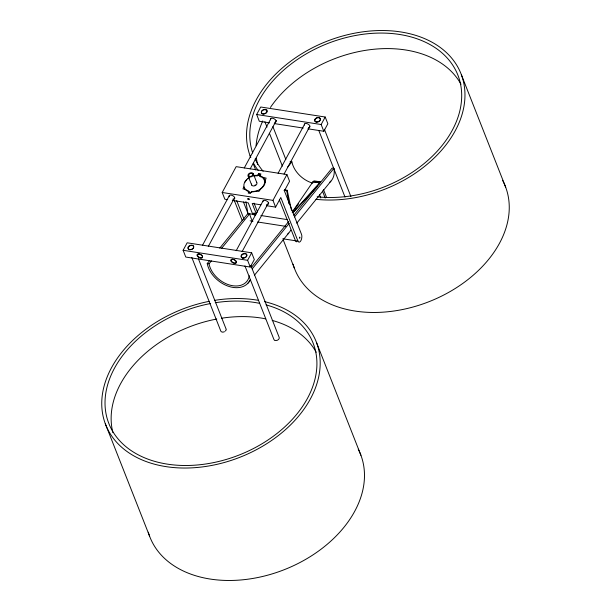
<?xml version="1.0" encoding="UTF-8"?>
<svg xmlns="http://www.w3.org/2000/svg" width="611" height="611" viewBox="0 0 611 611"><rect width="100%" height="100%" fill="white"/><g stroke="black" fill="none" stroke-linecap="round" stroke-linejoin="round"><path stroke-width="0.92" d="M183.117 250.296L187.165 242.796L251.656 252.817L254.313 259.56L250.258 267.06L185.775 257.048L183.117 250.296L247.6 260.317L250.258 267.06M269.596 122.849L259.316 121.253L256.658 114.501L260.714 107.001L325.197 117.022L327.855 123.766L323.807 131.266L307.913 128.799M227.666 199.66L224.856 199.224L222.205 192.488L236.159 166.65L286.91 174.532L289.568 181.268L284.39 190.853L301.513 234.334A4.529 2.062 -81.2 0 1 300.895 240.665A4.529 2.062 -81.2 0 1 297.916 240.994L295.426 240.612L279.349 199.797M202.409 245.462L229.415 195.459M244.27 167.964L270.833 118.794M208.351 246.34L234.464 198.002M250.22 168.835L276.325 120.504M249.105 177.633L248.318 178.114A11.09 7.783 -21.5 0 0 243.904 186.279L242.995 188.936L245.347 189.303L249.105 191.411L248.203 193.076L250.395 193.42L251.297 191.747L256.567 191.044L258.919 191.411L260.798 188.906A11.09 7.783 -21.5 0 0 265.212 180.741L266.121 178.076L263.769 177.717L260.011 175.609L260.912 173.944L258.72 173.6L257.498 175.869L256.994 175.823A10.746 7.546 -21.5 0 0 253.771 176.151M257.949 175.036L259.935 175.342L259.492 176.174L259.958 176.281A10.746 7.546 -21.5 0 1 263.708 185.339A10.746 7.546 -21.5 0 1 251.511 191.923L250.556 192.709L249.227 192.503M236.174 250.709L263.181 200.706M278.104 173.219L304.668 124.048M242.124 251.579L268.68 202.417M284.054 174.089L309.716 126.592M266.419 205.678L275.614 207.106L272.957 200.37L286.91 174.532M275.614 207.106L280.785 197.521L297.916 240.994M247.6 260.317L251.656 252.817M323.807 131.266L321.149 124.522L325.197 117.022M292.188 212.132L312.885 181.872L314.039 180.864L320.424 181.857L292.86 212.597M292.913 211.475L294.028 209.955M295.136 208.435L298.466 203.868M250.029 280.121A24.891 17.467 39.1 0 1 227.216 285.833A24.891 17.467 39.1 0 1 207.228 263.547L209.626 260.599M219.792 248.089L247.913 213.499L245.912 201.5M207.228 263.547L209.023 263.822L211.414 260.882M221.587 248.371L249.7 213.774A22.859 16.039 39.1 0 0 252.503 221.037M287.728 167.002L291.913 161.846A22.859 16.039 39.1 0 0 312.756 183.14M288.934 203.692L286.788 190.777L287.193 190.281L284.398 189.845M251.617 267.122L288.713 221.488M293.83 215.194L332.117 168.094L333.911 168.369A24.891 17.467 39.1 0 1 329.55 182.452M252.213 268.878L289.309 223.244M294.426 216.951L333.911 168.369M247.997 283.168L250.388 280.22M254.573 275.065L288.675 233.112M296.786 223.137L330.887 181.184M292.753 212.437L294.594 210.237M292.929 212.765L317.773 186.049M254.619 175.433L257.819 175.265M320.424 181.857L312.885 181.872L319.209 182.773L319.683 183.995M256.658 114.501L321.149 124.522M274.27 123.575L303.247 128.073M290.118 161.571L291.913 161.846M283.993 190.342L286.788 190.777M222.205 192.488L272.957 200.37M232.34 200.385L248.242 202.852L252.381 213.346A2.261 1.237 28.4 0 0 255.543 215.179M260.897 204.822L252.221 203.471L256.36 213.965M247.913 213.499L253.443 214.354M260.928 215.515L287.101 219.586M250.166 220.823L252.977 221.258M257.659 221.992L285.749 226.353M282.817 238.779L295.594 240.772M249.013 191.571L248.547 191.464A10.746 7.546 -21.5 0 1 244.087 187.34M461.412 74.848L505.702 187.279M324.38 129.257L350.928 196.635M318.827 130.586L345.024 197.078M323.456 189.547L326.48 197.238M322.448 190.999L325.205 198.01M319.423 194.535L320.767 197.956M272.918 126.676L285.841 159.479M264.914 121.795L267.015 127.111M269.459 133.32L282.381 166.123M263.769 177.717L265.487 182.086M259.935 175.342L260.53 176.839M258.72 173.6L259.415 175.349M250.075 155.706L250.77 157.478M253.214 163.679L255.65 169.873M283.206 239.818L294.365 268.145M253.267 173.677L256.803 182.674M316.635 342.855L360.925 455.294M248.15 176.075L251.694 185.072M254.039 203.135L257.483 211.88A2.261 1.237 28.4 0 1 257.559 212.185M244.087 186.913L245.126 189.54M243.461 201.989L248.356 214.415M236.717 200.675L244.056 219.303M234.227 200.286L242.269 220.693M250.846 265.464L279.135 337.28A2.826 1.986 -21.5 0 1 278.547 339.395M244.942 265.907L273.927 339.495A2.826 1.986 -21.5 0 0 274.492 340.136M198.43 258.835L226.024 328.878M191.831 257.498L220.815 331.086A2.826 1.986 -21.5 0 0 222.297 332.063M105.298 423.721L149.588 536.153M287.193 190.281L291.478 210.253M290.714 230.072A24.891 17.467 39.1 0 1 287.346 234.38M249.349 275.721A22.859 16.039 39.1 0 1 229.507 285.016A22.859 16.039 39.1 0 1 209.023 263.822M229.301 196.757A3.055 1.673 28.4 0 1 231.195 195.146A3.055 1.673 28.4 0 1 234.677 197.59A3.055 1.673 28.4 0 1 232.791 199.194M263.028 201.5A3.055 1.673 28.4 0 1 265.51 200.507A3.055 1.673 28.4 0 1 268.573 203.02A3.055 1.673 28.4 0 1 266.625 204.448M296.9 241.735A4.529 2.062 -81.2 0 1 295.426 240.612M502.632 180.451A113.15 79.445 -21.5 0 1 429.884 301.338A113.15 79.445 -21.5 0 1 293.059 264.189M250.678 157.264A113.15 79.445 -21.5 0 1 349.148 34.353A113.15 79.445 -21.5 0 1 463.642 108.048A113.15 79.445 -21.5 0 1 315.994 199.308M258.132 170.316A113.15 79.445 -21.5 0 1 253.542 163.274M252.702 152.971A109.751 77.062 -21.5 0 1 352.303 36.125A109.751 77.062 -21.5 0 1 460.167 109.407A109.751 77.062 -21.5 0 1 317.185 196.788M263.135 171.233A109.751 77.062 -21.5 0 1 255.131 158.959M257.666 164.626A109.751 77.062 -21.5 0 1 256.429 158.234M256.085 145.777A109.751 77.062 -21.5 0 1 262.776 120.917M270.421 107.444A109.751 77.062 -21.5 0 1 370.793 49.598A109.751 77.062 -21.5 0 1 460.992 84.242M358.245 449.2A113.15 79.445 -21.5 0 1 284.558 569.567A113.15 79.445 -21.5 0 1 148.282 532.204M264.487 301.613A113.15 79.445 -21.5 0 1 282.274 432.397A113.15 79.445 -21.5 0 1 108.895 431.519A113.15 79.445 -21.5 0 1 209.161 301.338M214.881 300.314A113.15 79.445 -21.5 0 1 258.575 300.383M266.075 304.881A109.751 77.062 -21.5 0 1 277.875 432.771A109.751 77.062 -21.5 0 1 111.194 428.655A109.751 77.062 -21.5 0 1 210.673 303.514M215.293 302.72A109.751 77.062 -21.5 0 1 259.629 303.346M112.898 432.634A109.751 77.062 -21.5 0 1 216.783 319.034M221.403 318.247A109.751 77.062 -21.5 0 1 265.739 318.873M272.185 320.408A109.751 77.062 -21.5 0 1 316.215 352.257M278.12 339.762A2.826 1.986 -21.5 0 1 277.631 340.067M277.081 340.296A2.826 1.986 -21.5 0 1 274.912 340.342M226.139 329.276A2.826 1.986 -21.5 0 1 226.009 330.146M225.78 330.582A2.826 1.986 -21.5 0 1 225.436 330.994M224.52 331.666A2.826 1.986 -21.5 0 1 222.839 332.101M304.469 125.095A3.055 1.673 28.4 0 1 306.126 123.46A3.055 1.673 28.4 0 1 309.662 125.576A3.055 1.673 28.4 0 1 308.616 127.577M270.627 119.84A3.055 1.673 28.4 0 1 272.292 118.206A3.055 1.673 28.4 0 1 275.828 120.321A3.055 1.673 28.4 0 1 274.782 122.322M244.797 182.406A10.746 7.546 -21.5 0 1 246.584 180.031M247.768 178.97A10.746 7.546 -21.5 0 1 249.12 178.03M256.467 182.261A2.826 1.986 -21.5 0 1 254.871 185.759A2.826 1.986 -21.5 0 1 251.556 184.041M255.413 184.873A2.062 1.443 -21.5 0 1 254.955 185.141M299.398 237.702C299.909 239.718 300.238 235.51 299.398 237.702M231.607 261.355A2.826 1.55 28.4 0 0 236.09 262.684A2.826 1.55 28.4 0 0 233.539 259.392A2.826 1.55 28.4 0 0 231.607 261.355M231.218 261.432A3.055 1.673 28.4 0 0 236.075 263.036A3.055 1.673 28.4 0 0 233.532 259.461A3.055 1.673 28.4 0 0 231.218 261.432M197.842 256.108A2.826 1.55 28.4 0 0 202.317 257.445A2.826 1.55 28.4 0 0 199.774 254.145A2.826 1.55 28.4 0 0 197.842 256.108M253.672 213.72A0.909 0.496 28.4 0 0 255.108 214.194A0.909 0.496 28.4 0 0 254.352 213.132A0.909 0.496 28.4 0 0 253.672 213.72M247.906 199.087A0.909 0.496 28.4 0 0 249.341 199.56A0.909 0.496 28.4 0 0 248.593 198.506A0.909 0.496 28.4 0 0 247.906 199.087M242.926 258.018A2.826 1.986 -21.5 0 0 246.768 255.23A2.826 1.986 -21.5 0 0 242.46 254.558A2.826 1.986 -21.5 0 0 242.926 258.018M242.743 257.934A3.055 2.146 -21.5 0 0 246.89 254.917A3.055 2.146 -21.5 0 0 242.239 254.199A3.055 2.146 -21.5 0 0 242.743 257.934M189.815 249.609A2.826 1.986 -21.5 0 0 193.656 246.821A2.826 1.986 -21.5 0 0 189.349 246.149A2.826 1.986 -21.5 0 0 189.815 249.609M316.467 121.803A2.826 1.986 -21.5 0 0 320.309 119.015A2.826 1.986 -21.5 0 0 316.002 118.343A2.826 1.986 -21.5 0 0 316.467 121.803M316.284 122.139A3.055 2.146 -21.5 0 0 320.439 119.13A3.055 2.146 -21.5 0 0 315.78 118.404A3.055 2.146 -21.5 0 0 316.284 122.139M262.906 113.906A2.826 1.986 -21.5 0 0 266.747 111.11A2.826 1.986 -21.5 0 0 262.432 110.446A2.826 1.986 -21.5 0 0 262.906 113.906M263.142 113.883A3.055 2.146 -21.5 0 0 267.29 110.874A3.055 2.146 -21.5 0 0 262.638 110.148A3.055 2.146 -21.5 0 0 263.142 113.883M197.384 256.169A3.055 1.673 28.4 0 0 202.241 257.781A3.055 1.673 28.4 0 0 199.698 254.207A3.055 1.673 28.4 0 0 197.384 256.169M189.601 249.678A3.055 2.146 -21.5 0 0 193.748 246.668A3.055 2.146 -21.5 0 0 189.097 245.943A3.055 2.146 -21.5 0 0 189.601 249.678M249.586 176.961A2.826 1.986 -21.5 0 0 253.428 174.173A2.826 1.986 -21.5 0 0 249.12 173.501A2.826 1.986 -21.5 0 0 249.586 176.961M249.891 176.396A2.062 1.443 -21.5 0 0 252.687 174.364A2.062 1.443 -21.5 0 0 249.548 173.875A2.062 1.443 -21.5 0 0 249.891 176.396"/></g></svg>
